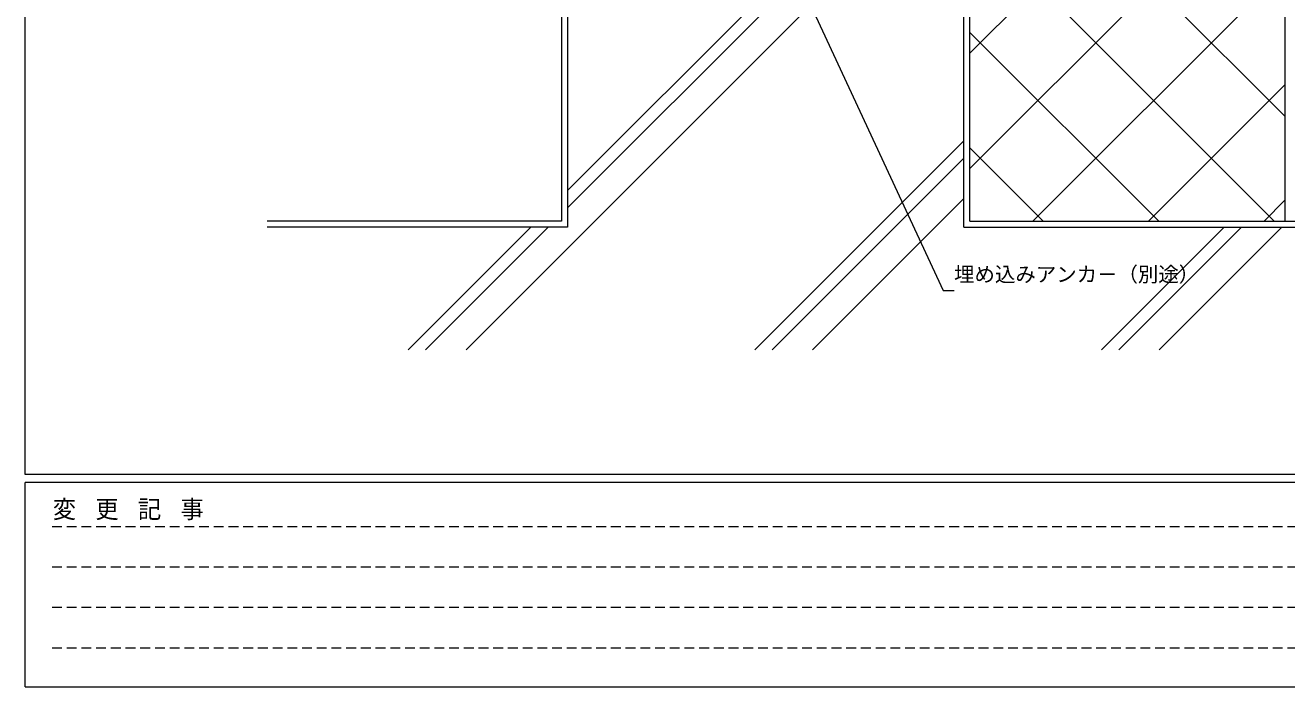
# Model space of a CAD drawing. Units: millimetres, scale not verified. Extents: x -594 to 539, y -420 to 386.
# Drawn here: x -590 to -281.2, y -420 to -258 of the extents above; entities that cross this region are included whole.
import ezdxf
from ezdxf.enums import TextEntityAlignment as Align

# ---------------------------------------------------------------- set-up
doc = ezdxf.new("R2010")
doc.units = ezdxf.units.MM
doc.header["$LTSCALE"] = 2
doc.linetypes.add('DASHED1', pattern=[1.8, 1.2, -0.6])
for name, color, linetype, lineweight in [('0-1_YKK_ZWAK', 7, 'Continuous', 9), ('0-7_YKK_D', 6, 'Continuous', 9), ('0-8_YSS_K', 3, 'Continuous', 9), ('0-9_YSS_KE', 3, 'Continuous', 9)]:
    doc.layers.add(name, color=color, linetype=linetype, lineweight=lineweight)
doc.styles.add('ＭＳ ゴシック', font='')
doc.styles.get('ＭＳ ゴシック').set_extended_font_data('MS Gothic')

msp = doc.modelspace()

# ---------------------------------------------------------------- linework, layer by layer
at = {"layer": '0-1_YKK_ZWAK'}
for p, q in [((-590, -368), (-590, 382)), ((510, -368), (-590, -368)), ((-590, -420), (-590, -370)), ((456, -370), (-590, -370)), ((-590, -420), (456, -420))]:
    msp.add_line(p, q, dxfattribs=at)
at = {"layer": '0-1_YKK_ZWAK', "linetype": 'DASHED1'}
for p, q in [((-583.43, -380.732), (-228.87, -380.732)), ((-583.43, -390.63), (-228.87, -390.63)), ((-583.43, -400.528), (-228.87, -400.528)), ((-583.43, -410.426), (-228.87, -410.426))]:
    msp.add_line(p, q, dxfattribs=at)
at = {"layer": '0-7_YKK_D'}
for p, q in [((-399.755, -248.713), (-365.339, -322.932)), ((-365.339, -322.932), (-362.639, -322.932))]:
    msp.add_line(p, q, dxfattribs=at)
at = {"layer": '0-8_YSS_K'}
for p, q in [((-358.757, -264.811), (-281.656, -187.71)), ((-358.757, -305.965), (-358.757, -192.965)), ((-360.257, -307.465), (-360.257, -194.707)), ((-360.257, -201.47), (-457.257, -298.47)), ((-281.656, -280.294), (-358.757, -203.194)), ((-360.257, -205.713), (-457.257, -302.713)), ((-457.257, -209.257), (-457.257, -307.465)), ((-360.257, -215.612), (-482.109, -337.465)), ((-358.757, -293.095), (-281.656, -215.995)), ((-284.27, -305.965), (-358.757, -231.478)), ((-343.342, -305.965), (-281.656, -244.279)), ((-312.554, -305.965), (-358.757, -259.762)), ((-315.058, -305.965), (-281.656, -272.563)), ((-360.257, -286.323), (-411.399, -337.465)), ((-340.838, -305.965), (-358.757, -288.047)), ((-360.257, -290.565), (-407.156, -337.465)), ((-360.257, -300.465), (-397.256, -337.465)), ((-286.773, -305.965), (-281.656, -300.848)), ((-457.257, -307.465), (-530.752, -307.465)), ((-466.252, -307.465), (-496.251, -337.465)), ((-462.009, -307.465), (-492.009, -337.465)), ((-360.257, -307.465), (-144.757, -307.465)), ((-296.546, -307.465), (-326.546, -337.465)), ((-292.303, -307.465), (-322.303, -337.465)), ((-282.404, -307.465), (-312.404, -337.465))]:
    msp.add_line(p, q, dxfattribs=at)
at = {"layer": '0-9_YSS_KE'}
for p, q in [((-281.656, -166.465), (-281.656, -305.965)), ((-358.757, -305.965), (-358.757, -192.965)), ((-458.757, -207.965), (-458.757, -305.965)), ((-458.757, -305.965), (-530.752, -305.965)), ((-358.757, -305.965), (-144.757, -305.965))]:
    msp.add_line(p, q, dxfattribs=at)

# ---------------------------------------------------------------- texts
at = {"layer": '0-1_YKK_ZWAK', "insert": (-583.265, -379.209), "char_height": 4.399, "attachment_point": 7, "style": 'ＭＳ ゴシック'}
msp.add_mtext('\\T1.22;\\W0.95;変\\~更\\~記\\~事', dxfattribs=at)
at = {"layer": '0-7_YKK_D', "color": 4, "style": 'ＭＳ ゴシック'}
msp.add_text('埋め込みアンカ－（別途）', height=3.666, dxfattribs=at).set_placement((-362.639, -321.932), align=Align.BOTTOM_LEFT)

doc.saveas('drawing.dxf')
